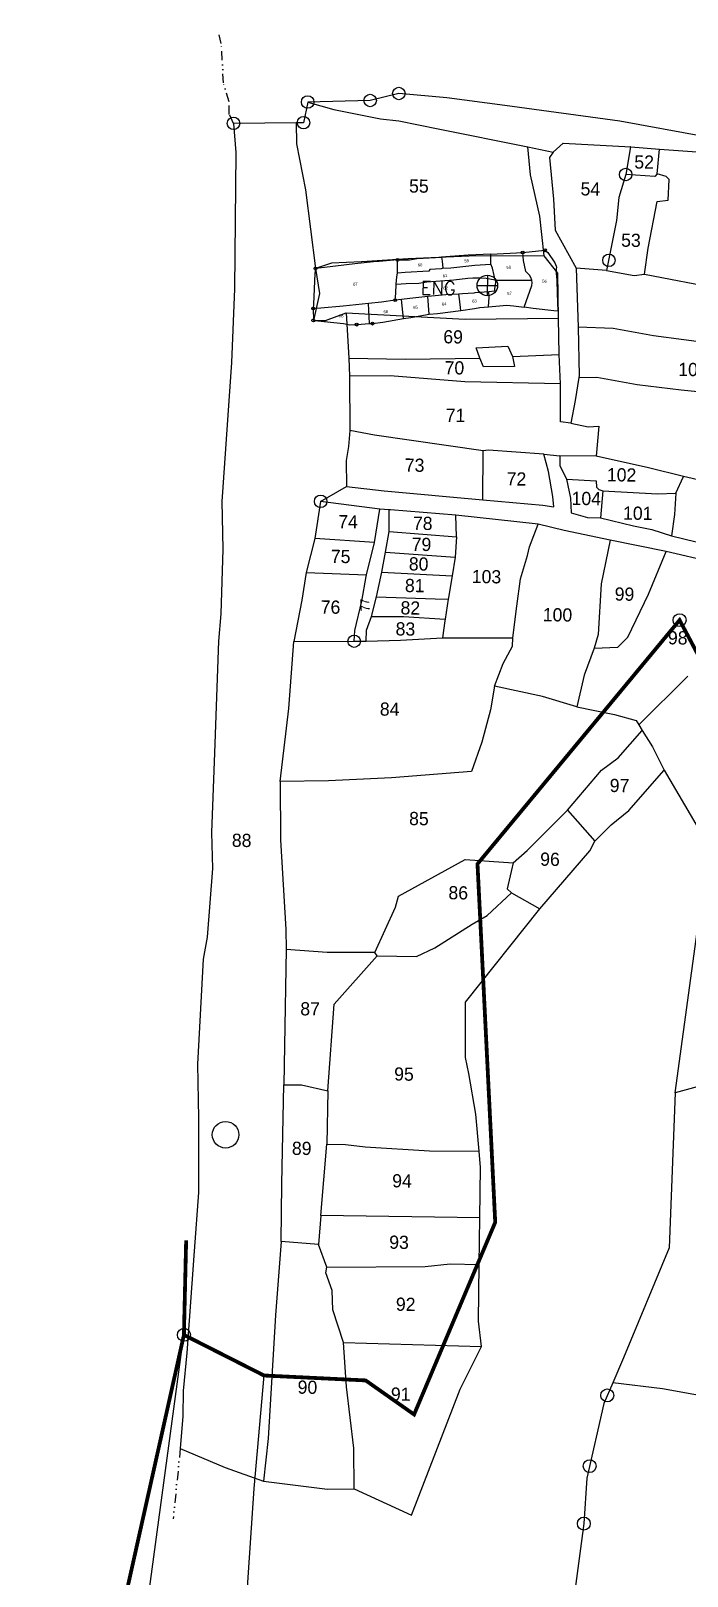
# Model space of a CAD drawing. Header units: metres. Extents: x 274536 to 279488, y 2074615 to 2078106.
# Drawn here: x 274732 to 275098, y 2077160 to 2078023 of the extents above; entities that cross this region are included whole.
import ezdxf
from ezdxf.enums import TextEntityAlignment as Align

# ---------------------------------------------------------------- set-up
doc = ezdxf.new("R2010")
doc.units = ezdxf.units.M
doc.linetypes.add('DASHDOT', pattern=[1, 0.5, -0.25, 0, -0.25])
doc.linetypes.add('DIVIDE', pattern=[1.25, 0.5, -0.25, 0, -0.25, 0, -0.25])
for name, color, linetype in [('OFF', 1, 'Continuous'), ('POLY_PARCEL', 6, 'Continuous'), ('POLY_ROAD', 30, 'Continuous'), ('POLY_WATER', 4, 'Continuous'), ('SYM_STONE', 1, 'Continuous'), ('TEXT_PARCEL', 7, 'Continuous'), ('V_BOUND_LINE', 7, 'Continuous'), ('V_BOUND_STREAM_LINE', 7, 'DASHDOT'), ('V_DIVIDE_LINE', 7, 'DIVIDE')]:
    doc.layers.add(name, color=color, linetype=linetype)
doc.styles.get("Standard").update_dxf_attribs({"font": 'simplex.shx'})
doc.styles.add('TEXT_MAP', font='', dxfattribs={"height": 1.8})
doc.styles.get('TEXT_MAP').set_extended_font_data('Kruti Dev 050')

# ---------------------------------------------------------------- blocks, each defined once
blk = doc.blocks.new('STONE')
blk.add_circle((0, 0), 0.851)

msp = doc.modelspace()

# ---------------------------------------------------------------- linework, layer by layer
for points in [[(274980.55, 2077880.89), (274992, 2077880.74)], [(274986.35, 2077886.54), (274986.21, 2077875.09)]]:
    msp.add_lwpolyline(points)
for centre, radius in [((274886.07, 2077983.23), 3.48), ((274920.95, 2077984.08), 3.48), ((274936.89, 2077987.96), 3.48), ((274883.78, 2077971.67), 3.48), ((274844.71, 2077971.3), 3.48), ((275063.48, 2077942.79), 3.48), ((275054.12, 2077894.88), 3.48), ((274986.28, 2077880.82), 5.73), ((274893.31, 2077760.28), 3.48), ((274912.02, 2077682.21), 3.48), ((274840.3, 2077406.72), 7.42)]:
    msp.add_circle(centre, radius)
at = {"layer": 'OFF'}
msp.add_line((274893.31, 2077760.28), (274907.81, 2077768.51), dxfattribs=at)
at = {"layer": 'POLY_PARCEL'}
for p, q in [((274879.72, 2077971.63), (274879.88, 2077959.88)), ((274879.88, 2077959.88), (274884.85, 2077934.26)), ((275010.31, 2077942.5), (275008.9, 2077958.17)), ((275066.12, 2077958.14), (275063.48, 2077942.79)), ((275066.29, 2077958.13), (275066.12, 2077958.14)), ((275023.04, 2077955.26), (275020.89, 2077952.21)), ((275020.89, 2077952.21), (275023.21, 2077928.92)), ((275081.02, 2077943.07), (275082.39, 2077956.89)), ((275015.64, 2077919.57), (275010.31, 2077942.5)), ((275063.48, 2077942.79), (275059.59, 2077929.9)), ((275079.76, 2077941.58), (275063.48, 2077942.79)), ((275081.02, 2077943.07), (275079.76, 2077941.58)), ((275086.02, 2077941.6), (275081.02, 2077943.07)), ((275087.81, 2077939.97), (275086.02, 2077941.6)), ((274884.85, 2077934.26), (274890.46, 2077890.21)), ((275087.26, 2077928.35), (275087.81, 2077939.97)), ((275023.21, 2077928.92), (275024.2, 2077911.66)), ((275059.59, 2077929.9), (275058.42, 2077917.07)), ((275076.09, 2077901.61), (275081.03, 2077927.62)), ((275081.03, 2077927.62), (275087.26, 2077928.35)), ((275016.72, 2077909.33), (275015.64, 2077919.57)), ((275058.42, 2077917.07), (275052.84, 2077889.14)), ((275017.96, 2077897.43), (275016.72, 2077909.33)), ((275024.2, 2077911.66), (275035.78, 2077890.5)), ((275017.96, 2077897.43), (274976.21, 2077897.15)), ((275025.67, 2077887.71), (275017.96, 2077897.43)), ((275073.91, 2077887.2), (275076.09, 2077901.61)), ((274899.41, 2077893.28), (274890.46, 2077890.21)), ((274890.46, 2077890.21), (274892.65, 2077876.28)), ((274916.17, 2077894.09), (274899.41, 2077893.28)), ((274942.08, 2077895.77), (274916.17, 2077894.09)), ((274976.21, 2077897.15), (274942.08, 2077895.77)), ((275052.84, 2077889.14), (275035.78, 2077890.5)), ((275035.78, 2077890.5), (275037.04, 2077857.59)), ((275052.84, 2077889.14), (275068.28, 2077886.46)), ((275025.95, 2077862.58), (275025.67, 2077887.71)), ((275068.28, 2077886.46), (275073.91, 2077887.2)), ((275073.91, 2077887.2), (275116.56, 2077878.93)), ((274892.65, 2077876.28), (274889.23, 2077861.34)), ((274896, 2077861.26), (274907.51, 2077865.52)), ((274907.51, 2077865.52), (274909.01, 2077840.15)), ((274907.51, 2077865.52), (274973.91, 2077862.05)), ((274889.23, 2077861.34), (274896, 2077861.26)), ((274973.91, 2077862.05), (275025.95, 2077862.58)), ((275026.35, 2077842.3), (275025.95, 2077862.58)), ((275056.5, 2077856.75), (275037.04, 2077857.59)), ((275037.04, 2077857.59), (275037.44, 2077830.33)), ((275078.92, 2077852.66), (275056.5, 2077856.75)), ((274979.98, 2077846.03), (274997.66, 2077847.01)), ((274982.12, 2077840.18), (274979.98, 2077846.03)), ((274997.66, 2077847.01), (275000.39, 2077841.16)), ((275112.79, 2077848.23), (275078.92, 2077852.66)), ((274909.01, 2077840.15), (274940.57, 2077839.7)), ((274909.01, 2077840.15), (274909.33, 2077830.27)), ((274940.57, 2077839.7), (274982.12, 2077840.18)), ((274984.07, 2077835.34), (274982.12, 2077840.18)), ((275000.39, 2077841.16), (275026.35, 2077842.3)), ((275000.39, 2077841.16), (275001.53, 2077835.53)), ((275027.15, 2077825.84), (275026.35, 2077842.3)), ((274932.03, 2077830.38), (274909.33, 2077830.27)), ((274909.33, 2077830.27), (274909.62, 2077799.79)), ((274973.73, 2077827.05), (274932.03, 2077830.38)), ((275001.53, 2077835.53), (274984.07, 2077835.34)), ((275037.32, 2077829.52), (275035.27, 2077816.52)), ((275037.44, 2077830.33), (275037.32, 2077829.52)), ((275037.32, 2077829.52), (275047.3, 2077829.58)), ((275047.3, 2077829.58), (275069.93, 2077825.49)), ((275027.15, 2077825.84), (274973.73, 2077827.05)), ((275027.09, 2077804.79), (275027.15, 2077825.84)), ((275069.93, 2077825.49), (275094.37, 2077822.58)), ((275094.37, 2077822.58), (275127.45, 2077819.16)), ((275035.27, 2077816.52), (275032.9, 2077803.91)), ((275032.9, 2077803.91), (275027.09, 2077804.79)), ((275032.9, 2077803.91), (275042.51, 2077801.99)), ((274909.62, 2077799.79), (274908.78, 2077790.85)), ((274923.31, 2077797.29), (274909.62, 2077799.79)), ((274984.01, 2077788.48), (274923.31, 2077797.29)), ((275042.51, 2077801.99), (275048.54, 2077802.31)), ((275048.54, 2077802.31), (275046.92, 2077785.48)), ((274908.78, 2077790.85), (274907.48, 2077783.05)), ((274983.83, 2077761.15), (274984.01, 2077788.48)), ((274987.01, 2077788.81), (274984.01, 2077788.48)), ((274984.01, 2077788.48), (274984.01, 2077788.48)), ((275017.86, 2077786.63), (274987.01, 2077788.81)), ((275046.92, 2077785.48), (275026.69, 2077785.81)), ((275076.17, 2077778.95), (275046.92, 2077785.48)), ((274907.48, 2077783.05), (274907.81, 2077768.51)), ((275095.78, 2077774.1), (275076.17, 2077778.95)), ((275030.52, 2077772.66), (275046.98, 2077771.7)), ((275046.98, 2077771.7), (275047.14, 2077768.28)), ((275047.14, 2077768.28), (275048.53, 2077766.86)), ((275091.45, 2077764.92), (275095.78, 2077774.1)), ((275133.6, 2077765.4), (275095.78, 2077774.1)), ((274893.31, 2077760.28), (274890.05, 2077739.52)), ((275048.53, 2077766.86), (275050.73, 2077766.23)), ((275050.73, 2077766.23), (275049.49, 2077751.06)), ((275050.73, 2077766.23), (275081.21, 2077764.45)), ((275081.21, 2077764.45), (275091.45, 2077764.92)), ((275091.45, 2077764.92), (275090.7, 2077752.9)), ((274923.38, 2077737.42), (274926.24, 2077756.03)), ((274931.58, 2077743.42), (274931.58, 2077755.59)), ((274969.15, 2077740.41), (274968.81, 2077752.51)), ((275090.7, 2077752.9), (275089.05, 2077741.02)), ((274929.41, 2077731.93), (274931.58, 2077743.42)), ((274931.58, 2077743.42), (274969.15, 2077740.41)), ((275009.73, 2077735), (275014.73, 2077747.64)), ((274890.05, 2077739.52), (274885.23, 2077720.63)), ((274923.38, 2077737.42), (274890.05, 2077739.52)), ((274890.05, 2077739.52), (274890.05, 2077739.52)), ((274918.98, 2077719.35), (274923.38, 2077737.42)), ((274969.15, 2077740.41), (274968.33, 2077729.08)), ((275008.65, 2077730.1), (275009.73, 2077735)), ((275054.81, 2077738.6), (275049.84, 2077714.31)), ((274927.41, 2077720.78), (274929.41, 2077731.93)), ((274929.41, 2077731.93), (274968.33, 2077729.08)), ((274968.33, 2077729.08), (274966.65, 2077718.75)), ((275004.77, 2077717.11), (275008.65, 2077730.1)), ((275076.26, 2077708.55), (275086.09, 2077732.37)), ((274885.23, 2077720.63), (274882.84, 2077705.09)), ((274885.23, 2077720.63), (274918.98, 2077719.35)), ((274916.37, 2077704.67), (274918.74, 2077718.35)), ((274918.74, 2077718.35), (274918.98, 2077719.35)), ((274924.53, 2077706.94), (274927.41, 2077720.78)), ((274927.41, 2077720.78), (274966.65, 2077718.75)), ((274966.65, 2077718.75), (274964.66, 2077706.61)), ((275002.71, 2077701.74), (275004.77, 2077717.11)), ((275049.84, 2077714.31), (275048.13, 2077686.03)), ((275064.64, 2077684.47), (275076.26, 2077708.55)), ((274882.84, 2077705.09), (274878.32, 2077682.12)), ((274912.44, 2077688.13), (274916.37, 2077704.67)), ((274921.68, 2077695.97), (274924.53, 2077706.94)), ((274924.53, 2077706.94), (274957.2, 2077705.86)), ((274957.2, 2077705.86), (274964.53, 2077705.74)), ((274964.53, 2077705.74), (274962.8, 2077694.62)), ((274964.66, 2077706.61), (274964.53, 2077705.74)), ((275000.46, 2077684.16), (275002.71, 2077701.74)), ((274918.88, 2077688.39), (274921.68, 2077695.97)), ((274921.68, 2077695.97), (274939.47, 2077696.09)), ((274939.47, 2077696.09), (274962.8, 2077694.62)), ((274962.64, 2077693.6), (274961.34, 2077684.14)), ((274962.8, 2077694.62), (274962.64, 2077693.6)), ((274875.63, 2077644.73), (274878.32, 2077682.12)), ((274878.32, 2077682.12), (274912.02, 2077682.21)), ((274912.02, 2077682.21), (274912.44, 2077688.13)), ((274912.02, 2077682.21), (274918.63, 2077682.3)), ((274918.63, 2077682.3), (274918.88, 2077688.39)), ((274918.63, 2077682.3), (274937.94, 2077682.74)), ((274937.94, 2077682.74), (274961.34, 2077684.14)), ((274961.34, 2077684.14), (275000.46, 2077684.16)), ((275000.25, 2077679.38), (275000.46, 2077684.16)), ((275048.13, 2077686.03), (275045.99, 2077678.36)), ((275059.14, 2077678.88), (275064.64, 2077684.47)), ((274995.15, 2077669.71), (275000.25, 2077679.38)), ((275045.99, 2077678.36), (275040.37, 2077663.27)), ((275045.99, 2077678.36), (275059.14, 2077678.88)), ((274990.24, 2077657.1), (274995.15, 2077669.71)), ((274990.24, 2077657.1), (274988.05, 2077643.9)), ((275017.12, 2077651.33), (274990.24, 2077657.1)), ((275040.37, 2077663.27), (275036.3, 2077645.66)), ((275070.76, 2077635.62), (275098.16, 2077662.66)), ((275036.3, 2077645.66), (275017.12, 2077651.33)), ((274870.77, 2077603.86), (274875.63, 2077644.73)), ((274988.05, 2077643.9), (274983.29, 2077625.85)), ((275036.3, 2077645.66), (275057.31, 2077641.33)), ((275057.31, 2077641.33), (275069.27, 2077638.01)), ((275059.35, 2077617.06), (275072.73, 2077632.44)), ((275069.27, 2077638.01), (275070.76, 2077635.62)), ((275070.76, 2077635.62), (275072.73, 2077632.44)), ((275072.73, 2077632.44), (275078.41, 2077623.29)), ((274983.29, 2077625.85), (274977.47, 2077609.44)), ((275078.41, 2077623.29), (275084.91, 2077610.31)), ((275050.03, 2077610.3), (275059.35, 2077617.06)), ((274897.77, 2077604.25), (274870.77, 2077603.86)), ((274932.86, 2077606.01), (274897.77, 2077604.25)), ((274977.47, 2077609.44), (274932.86, 2077606.01)), ((275031.01, 2077587.84), (275050.03, 2077610.3)), ((274870.77, 2077603.86), (274870.91, 2077571.37)), ((275008.45, 2077565.31), (275031.01, 2077587.84)), ((275031.01, 2077587.84), (275046.34, 2077570.52)), ((274870.91, 2077571.37), (274873.91, 2077521.35)), ((275000.75, 2077558.52), (275008.45, 2077565.31)), ((274936.73, 2077539.84), (274973.96, 2077560.3)), ((274973.96, 2077560.3), (275000.75, 2077558.52)), ((275000.75, 2077558.52), (274997.31, 2077544.08)), ((274997.31, 2077544.08), (274999.81, 2077541.78)), ((274935.02, 2077533.71), (274936.73, 2077539.84)), ((274986.24, 2077529.09), (274999.81, 2077541.78)), ((274999.81, 2077541.78), (275015.6, 2077532.79)), ((274923.46, 2077508.51), (274935.02, 2077533.71)), ((274977.85, 2077524.3), (274986.24, 2077529.09)), ((274873.91, 2077521.35), (274874.01, 2077510.21)), ((274957.03, 2077510.98), (274977.85, 2077524.3)), ((274874.01, 2077510.21), (274873.12, 2077456.55)), ((274897, 2077508.48), (274874.01, 2077510.21)), ((274946.82, 2077506.22), (274957.03, 2077510.98)), ((274923.46, 2077508.51), (274897, 2077508.48)), ((274900.79, 2077479.54), (274924.88, 2077506.68)), ((274924.88, 2077506.68), (274923.46, 2077508.51)), ((274924.88, 2077506.68), (274946.82, 2077506.22)), ((274897.29, 2077431.31), (274900.79, 2077479.54)), ((274873.12, 2077456.55), (274872.69, 2077434.52)), ((274871.64, 2077379.3), (274872.69, 2077434.52)), ((274872.69, 2077434.52), (274882.66, 2077434.57)), ((274882.66, 2077434.57), (274897.29, 2077431.31)), ((274897.29, 2077431.31), (274896.74, 2077401.44)), ((274893.37, 2077361.55), (274896.74, 2077401.44)), ((274896.74, 2077401.44), (274907.25, 2077401.31)), ((274907.25, 2077401.31), (274918.1, 2077399.91)), ((274918.1, 2077399.91), (274953.95, 2077397.83)), ((274953.95, 2077397.83), (274981.65, 2077397.5)), ((274871.24, 2077347.18), (274871.64, 2077379.3)), ((274893.37, 2077361.55), (274892.05, 2077345.47)), ((274982.1, 2077360.26), (274893.37, 2077361.55)), ((274871.24, 2077347.18), (274868.19, 2077305.93)), ((274892.05, 2077345.47), (274871.24, 2077347.18)), ((274896.79, 2077332.73), (274892.05, 2077345.47)), ((274896.21, 2077329.66), (274896.79, 2077332.73)), ((274899.76, 2077319.74), (274896.21, 2077329.66)), ((274896.79, 2077332.73), (274951.54, 2077333.12)), ((274951.54, 2077333.12), (274965.51, 2077334.57)), ((274965.51, 2077334.57), (274981.78, 2077334.37)), ((274900.17, 2077309.06), (274899.76, 2077319.74)), ((274868.19, 2077305.93), (274864.05, 2077237.22)), ((274906.02, 2077290.66), (274900.17, 2077309.06)), ((274906.02, 2077290.66), (274983.11, 2077288.49)), ((274907.71, 2077266.01), (274906.02, 2077290.66)), ((274911.81, 2077231.74), (274907.71, 2077266.01)), ((274864.05, 2077237.22), (274861.41, 2077213.39)), ((274912.03, 2077209.11), (274911.81, 2077231.74))]:
    msp.add_line(p, q, dxfattribs=at)
for points in [[(274988.32, 2077898.31), (274975.66, 2077897.66), (274965.6, 2077897.03), (274960.66, 2077896.57)], [(274988.23, 2077892.69), (274988.32, 2077898.31)], [(274988.32, 2077898.31), (275006.04, 2077899.23)], [(275006.04, 2077899.23), (275018.45, 2077900.47), (275020.12, 2077899.22), (275024.02, 2077893.47), (275024.78, 2077891.64), (275024.87, 2077891.24), (275024.69, 2077889.65), (275024.67, 2077887.45), (275025.09, 2077883.71), (275025.33, 2077876.48), (275025.6, 2077866.46), (275023.39, 2077866.58), (275011.84, 2077867.92), (275006.93, 2077868.63)], [(275011.13, 2077883.75), (275010.65, 2077885.19), (275009.76, 2077886.65), (275007.82, 2077888.53), (275006.53, 2077894.78), (275006.04, 2077899.23)], [(274890.46, 2077890.21), (274890.03, 2077887.42), (274889.36, 2077870.37), (274889.14, 2077868)], [(274936.21, 2077895.09), (274925.9, 2077894.25), (274922.75, 2077894.03), (274912.38, 2077892.87), (274895.41, 2077890.89), (274890.46, 2077890.21)], [(274936.21, 2077895.09), (274942.9, 2077895.2), (274947.19, 2077895.81), (274960.66, 2077896.57)], [(274936.25, 2077887.75), (274936.21, 2077895.09)], [(274961.48, 2077890.39), (274960.49, 2077890.08), (274954.23, 2077889.81), (274953.75, 2077888.85), (274940.43, 2077888.1), (274936.25, 2077887.75)], [(274960.66, 2077896.57), (274961.08, 2077894.48), (274961.48, 2077890.39)], [(274961.48, 2077890.39), (274965.88, 2077890.62), (274979.38, 2077892.21), (274988.23, 2077892.69)], [(274990.68, 2077884.06), (274990.19, 2077886.32), (274989.23, 2077890.42), (274988.23, 2077892.69)], [(274934.85, 2077872.6), (274935.19, 2077876.51), (274935.39, 2077881.52)], [(274935.39, 2077881.52), (274935.87, 2077885.57), (274936.25, 2077887.75)], [(274935.39, 2077881.52), (274941, 2077881.87), (274948.07, 2077882.2), (274952.47, 2077882.77), (274967.58, 2077884.03), (274975.33, 2077884.98), (274978.13, 2077885.16), (274982.12, 2077885.08), (274985.56, 2077884.81), (274990.68, 2077884.06)], [(274990.68, 2077884.06), (274990.84, 2077882.65), (274990.66, 2077881.11), (274990.37, 2077879.09), (274990.24, 2077877.6), (274987.22, 2077877.32)], [(274990.68, 2077884.06), (274991.56, 2077883.83), (275007.64, 2077883.85), (275011.13, 2077883.75)], [(275006.93, 2077868.63), (275011.12, 2077880.79), (275011.4, 2077882.25), (275011.13, 2077883.75)], [(274934.85, 2077872.6), (274927.34, 2077871.41), (274919.94, 2077870.73)], [(274938.5, 2077872.9), (274934.85, 2077872.6)], [(274953.14, 2077874.74), (274943.03, 2077873.54), (274938.5, 2077872.9)], [(274939.53, 2077862.47), (274938.5, 2077872.9)], [(274970.43, 2077875.98), (274963.16, 2077875.58), (274953.14, 2077874.74)], [(274953.76, 2077864.89), (274953.76, 2077864.89), (274953.76, 2077864.89), (274953.14, 2077874.74)], [(274987.22, 2077877.32), (274979.31, 2077876.72), (274978.71, 2077876.46), (274972.51, 2077876.15), (274970.43, 2077875.98)], [(274971.56, 2077866.93), (274970.72, 2077873.4), (274970.43, 2077875.98)], [(274986.94, 2077868.97), (274987.36, 2077874.31), (274987.22, 2077877.32)], [(274919.94, 2077870.73), (274905.85, 2077869.35), (274893.37, 2077868.23), (274889.14, 2077868)], [(274889.14, 2077868), (274889.23, 2077861.34), (274891.77, 2077860.99), (274900.62, 2077860.14), (274906.14, 2077859.53), (274909.61, 2077858.9), (274913.43, 2077858.96), (274920.56, 2077859.5)], [(274920.56, 2077859.5), (274919.94, 2077870.73), (274919.94, 2077870.73)], [(274939.53, 2077862.47), (274943.7, 2077863.03), (274950.74, 2077864.33), (274953.76, 2077864.89)], [(274953.76, 2077864.89), (274958.49, 2077865.13), (274971.56, 2077866.93)], [(274971.56, 2077866.93), (274979.11, 2077867.91), (274982.13, 2077868.52), (274986.94, 2077868.97)], [(274986.94, 2077868.97), (274997.21, 2077869.77), (275000.91, 2077869.42), (275006.93, 2077868.63)], [(274920.56, 2077859.5), (274922.2, 2077859.55), (274928.06, 2077860.4), (274939.53, 2077862.47)], [(275091, 2077430.03), (275104.94, 2077532.34), (275104.39, 2077603.73)], [(275145.81, 2077449.89), (275134.81, 2077442.12), (275091, 2077430.03)], [(275091, 2077430.03), (275087.78, 2077343.68), (275062.23, 2077282.12), (275056.36, 2077268.3)], [(274829.59, 2076845.82), (274843.73, 2077024.44), (274856.13, 2077209.19), (274861.72, 2077272.32)], [(275056.36, 2077268.3), (275051.2, 2077256.72), (275041.87, 2077214.96), (275040.13, 2077189.67), (275032.75, 2077133.94), (275032.75, 2077133.94)], [(275203.7, 2077239.52), (275131.97, 2077241.79), (275136.41, 2077255.4), (275084.02, 2077264.8), (275056.36, 2077268.3)]]:
    msp.add_lwpolyline(points, dxfattribs=at)
at = {"layer": 'POLY_ROAD'}
for p, q in [((274886.07, 2077983.23), (274900.71, 2077979.05)), ((274900.71, 2077979.05), (274926.74, 2077973.91)), ((274926.74, 2077973.91), (274936.96, 2077972.78)), ((274936.96, 2077972.78), (274958.78, 2077968.29)), ((274958.78, 2077968.29), (275008.9, 2077958.17)), ((275008.9, 2077958.17), (275023.04, 2077955.26)), ((275023.04, 2077955.26), (275028.52, 2077960.21)), ((275028.52, 2077960.21), (275066.29, 2077958.13)), ((275066.29, 2077958.13), (275082.39, 2077956.89)), ((275082.39, 2077956.89), (275105.85, 2077955.19)), ((275020.45, 2077776.92), (275017.86, 2077786.63)), ((275017.86, 2077786.63), (275026.69, 2077785.81)), ((275026.69, 2077785.81), (275026.76, 2077780.26)), ((275022.84, 2077763.07), (275020.45, 2077776.92)), ((275026.76, 2077780.26), (275030.52, 2077772.66)), ((274907.81, 2077768.51), (274928.73, 2077766.25)), ((275030.52, 2077772.66), (275032.67, 2077762.09)), ((274926.24, 2077756.03), (274893.31, 2077760.28)), ((274928.73, 2077766.25), (274983.83, 2077761.15)), ((274983.83, 2077761.15), (275017.22, 2077758.15)), ((275023.34, 2077757.22), (275022.84, 2077763.07)), ((275032.67, 2077762.09), (275032.99, 2077753.83)), ((274931.58, 2077755.59), (274926.24, 2077756.03)), ((274932.36, 2077755.53), (274931.58, 2077755.59)), ((274968.81, 2077752.51), (274932.36, 2077755.53)), ((275014.73, 2077747.64), (274968.81, 2077752.51)), ((275017.22, 2077758.15), (275023.34, 2077757.22)), ((275032.99, 2077753.83), (275042.22, 2077751.29)), ((275042.22, 2077751.29), (275049.49, 2077751.06)), ((275049.49, 2077751.06), (275067.88, 2077746.55)), ((275029.08, 2077744.05), (275014.73, 2077747.64)), ((275054.81, 2077738.6), (275029.08, 2077744.05)), ((275067.88, 2077746.55), (275078.12, 2077744.57)), ((275078.12, 2077744.57), (275089.05, 2077741.02)), ((275086.09, 2077732.37), (275054.81, 2077738.6)), ((275089.05, 2077741.02), (275120.59, 2077733.36)), ((275111.48, 2077726.3), (275086.09, 2077732.37))]:
    msp.add_line(p, q, dxfattribs=at)
at = {"layer": 'POLY_WATER'}
msp.add_lwpolyline([(274829.59, 2076845.82), (274763.24, 2076891.17), (274795.68, 2077136.58), (274817.03, 2077295)], dxfattribs=at)
at = {"layer": 'V_BOUND_LINE', "ltscale": 10}
for p, q in [((274920.95, 2077984.08), (274886.07, 2077983.23)), ((274936.89, 2077987.96), (274920.95, 2077984.08)), ((274963.69, 2077985.48), (274936.89, 2077987.96)), ((274996.06, 2077981.22), (274963.69, 2077985.48)), ((274886.07, 2077983.23), (274883.78, 2077971.67)), ((275060.25, 2077972.48), (274996.06, 2077981.22)), ((274879.72, 2077971.63), (274844.71, 2077971.3)), ((274844.71, 2077971.3), (274845.92, 2077955.12)), ((274883.78, 2077971.67), (274879.72, 2077971.63)), ((275106.94, 2077963.96), (275060.25, 2077972.48)), ((274845.92, 2077955.12), (274845.19, 2077878.96)), ((274845.19, 2077878.96), (274843.6, 2077837.82)), ((274843.6, 2077837.82), (274838.13, 2077760.14)), ((274838.13, 2077760.14), (274838.66, 2077733.53)), ((274838.66, 2077733.53), (274837.56, 2077697.5)), ((274837.56, 2077697.5), (274836.29, 2077682.35)), ((274836.29, 2077682.35), (274834.01, 2077619.94)), ((274834.01, 2077619.94), (274832.38, 2077575.4)), ((275065.31, 2077587.81), (275084.91, 2077610.31)), ((275084.91, 2077610.31), (275113.92, 2077560.81)), ((275055.33, 2077579.78), (275065.31, 2077587.81)), ((275046.34, 2077570.52), (275055.33, 2077579.78)), ((274832.38, 2077575.4), (274832.99, 2077555.44)), ((275043.48, 2077565.19), (275046.34, 2077570.52)), ((275015.6, 2077532.79), (275043.48, 2077565.19)), ((274832.99, 2077555.44), (274829.93, 2077517.07)), ((274974.14, 2077480.81), (275015.6, 2077532.79)), ((274829.93, 2077517.07), (274827.84, 2077504.74)), ((274827.84, 2077504.74), (274824.54, 2077446.2)), ((274974.19, 2077449.82), (274974.14, 2077480.81)), ((274976.01, 2077441), (274974.19, 2077449.82)), ((274824.54, 2077446.2), (274825.25, 2077416.03)), ((274979.81, 2077418.21), (274976.01, 2077441)), ((274825.25, 2077416.03), (274825.16, 2077374.41)), ((274981.65, 2077397.5), (274979.81, 2077418.21)), ((274982.45, 2077388.47), (274981.65, 2077397.5)), ((274982.1, 2077360.26), (274982.45, 2077388.47)), ((274825.16, 2077374.41), (274822.82, 2077341.82)), ((274981.78, 2077334.37), (274982.1, 2077360.26)), ((274822.82, 2077341.82), (274818.68, 2077285.07)), ((274981.39, 2077302.6), (274981.78, 2077334.37)), ((274983.11, 2077288.49), (274981.39, 2077302.6)), ((274818.68, 2077285.07), (274816.7, 2077263.85)), ((274971.22, 2077264.61), (274983.11, 2077288.49)), ((274816.7, 2077263.85), (274816.52, 2077249.69)), ((274944.05, 2077194.34), (274971.22, 2077264.61)), ((274816.52, 2077249.69), (274815, 2077231.53)), ((274815, 2077231.53), (274840.04, 2077220.95)), ((274840.04, 2077220.95), (274861.41, 2077213.39)), ((274861.41, 2077213.39), (274897.21, 2077208.87)), ((274897.21, 2077208.87), (274912.03, 2077209.11)), ((274912.03, 2077209.11), (274944.05, 2077194.34))]:
    msp.add_line(p, q, dxfattribs=at)
at = {"layer": 'V_BOUND_LINE', "ltscale": 10, "const_width": 2.11, "flags": 128}
for points in [[(274861.72, 2077272.32), (274918.43, 2077269.57), (274945.43, 2077250.56), (274990.7, 2077357.83), (274980.81, 2077557.89), (275093.55, 2077694), (275122.13, 2077640.25)], [(274817.03, 2077295), (274861.72, 2077272.32)]]:
    msp.add_lwpolyline(points, dxfattribs=at)
at = {"layer": 'V_BOUND_STREAM_LINE', "ltscale": 10, "const_width": 2.11, "flags": 128}
msp.add_lwpolyline([(274957.56, 2074695.79), (274732.75, 2076917.13), (274817.03, 2077295)], dxfattribs=at)
at = {"layer": 'V_DIVIDE_LINE', "ltscale": 10}
for p, q in [((274837.88, 2078015.83), (274836.25, 2078022.93)), ((274839.11, 2077993.93), (274837.88, 2078015.83)), ((274842.2, 2077983.38), (274839.11, 2077993.93)), ((274842.33, 2077976.3), (274842.2, 2077983.38)), ((274844.71, 2077971.3), (274842.33, 2077976.3)), ((274815, 2077231.53), (274811.07, 2077192.32))]:
    msp.add_line(p, q, dxfattribs=at)
at = {"layer": 'V_DIVIDE_LINE', "ltscale": 10, "const_width": 2.11, "flags": 128}
msp.add_lwpolyline([(274817.03, 2077295), (274818.28, 2077347.74)], dxfattribs=at)

# ---------------------------------------------------------------- block references
at = {"layer": 'SYM_STONE'}
for p, xscale, yscale, zscale, rotation in [((275006.04, 2077899.23), 0.9396707938614818, 0.9396707938614818, 0.9396707938614818, 4.758830822929392), ((275018.45, 2077900.47), 0.9396707938614818, 0.9396707938614818, 0.9396707938614818, 4.758830822929392), ((274890.46, 2077890.21), 0.9396707938614818, 0.9396707938614818, 0.9396707938614818, 4.758830822929392), ((274936.21, 2077895.09), 0.9396707938614818, 0.9396707938614818, 0.9396707938614818, 4.758830822929392), ((274934.85, 2077872.6), 0.9396707938614818, 0.9396707938614818, 0.9396707938614818, 4.758830822929392), ((274889.14, 2077868), 0.9396707938614818, 0.9396707938614818, 0.9396707938614818, 4.758830822929392), ((274889.23, 2077861.34), 0.9396707938614818, 0.9396707938614818, 0.9396707938614818, 4.758830822929392), ((274913.43, 2077858.96), 0.9396707938614818, 0.9396707938614818, 0.9396707938614818, 4.758830822929392), ((274922.2, 2077859.55), 0.9396707938614818, 0.9396707938614818, 0.9396707938614818, 4.758830822929392), ((275093.55, 2077694), 4.22637593448155, 4.22637593448155, 4.22637593448155, 356.8325991789692), ((274817.03, 2077295), 4.22637593448155, 4.22637593448155, 4.22637593448155, 356.8325991789692), ((275053.2, 2077261.21), 4.22637593448155, 4.22637593448155, 4.22637593448155, 356.8325991789692), ((275043.39, 2077221.72), 4.22637593448155, 4.22637593448155, 4.22637593448155, 356.8325991789692), ((275040.13, 2077189.67), 4.22637593448155, 4.22637593448155, 4.22637593448155, 356.8325991789692)]:
    msp.add_blockref('STONE', p, dxfattribs=dict(at, xscale=xscale, yscale=yscale, zscale=zscale, rotation=rotation))

# ---------------------------------------------------------------- texts
at = {"layer": 'TEXT_PARCEL', "style": 'TEXT_MAP'}
for s, height, rotation, p in [('52', 7.361, 359.28786, (275073.77, 2077949.73)), ('55', 7.361, 359.28786, (274948.12, 2077936.27)), ('54', 7.361, 359.28786, (275043.8, 2077934.66)), ('53', 7.361, 359.28786, (275066.42, 2077906.06)), ('60', 1.691, 4.75883, (274948.76, 2077892.31)), ('59', 1.691, 4.75883, (274974.77, 2077894.6)), ('58', 1.691, 4.75883, (274998.22, 2077890.96)), ('67', 1.691, 4.75883, (274912.67, 2077881.59)), ('61', 1.691, 4.75883, (274962.68, 2077886.3)), ('62', 1.691, 4.75883, (274962.98, 2077879.47)), ('56', 1.691, 4.75883, (275018.2, 2077883.25)), ('63', 1.691, 4.75883, (274979.11, 2077872.16)), ('57', 1.691, 4.75883, (274998.62, 2077876.38)), ('68', 1.691, 4.75883, (274904.74, 2077863.86)), ('66', 1.691, 4.75883, (274929.67, 2077866.21)), ('65', 1.691, 4.75883, (274946.17, 2077868.63)), ('64', 1.691, 4.75883, (274962.19, 2077870.5)), ('69', 7.361, 359.28786, (274967.22, 2077852.15)), ('70', 7.361, 359.28786, (274967.95, 2077834.86)), ('107', 7.361, 359.28786, (275101.01, 2077833.9)), ('71', 7.361, 359.28786, (274968.55, 2077808.33)), ('73', 7.361, 359.28786, (274945.74, 2077780.52)), ('102', 7.361, 359.28786, (275061.21, 2077775.11)), ('72', 7.361, 359.28786, (275002.55, 2077772.9)), ('104', 7.361, 359.28786, (275041.52, 2077761.91)), ('74', 7.361, 359.28786, (274908.58, 2077748.92)), ('78', 7.361, 359.28786, (274950.26, 2077748.05)), ('101', 7.361, 359.28786, (275070.23, 2077753.7)), ('79', 7.361, 359.28786, (274949.56, 2077736.3)), ('75', 7.361, 359.28786, (274904.48, 2077729.5)), ('80', 7.361, 359.28786, (274947.98, 2077725.38)), ('81', 7.361, 359.28786, (274945.81, 2077713.31)), ('103', 7.361, 359.28786, (274985.83, 2077718.28)), ('99', 7.361, 359.28786, (275062.83, 2077708.52)), ('76', 7.361, 359.28786, (274898.82, 2077701.29)), ('77', 4.908, 93.10395, (274918.01, 2077702.44)), ('82', 7.361, 359.28786, (274943.36, 2077700.82)), ('100', 7.361, 359.28786, (275025.45, 2077696.97)), ('83', 7.361, 359.28786, (274940.61, 2077689.09)), ('98', 7.361, 359.28786, (275092.52, 2077684.12)), ('84', 7.361, 359.28786, (274931.81, 2077644.32)), ('97', 7.361, 359.28786, (275060.05, 2077601.67)), ('85', 7.361, 359.28786, (274948.13, 2077583.2)), ('88', 7.361, 359.28786, (274849.25, 2077571.06)), ('96', 7.361, 359.28786, (275021.27, 2077560.52)), ('86', 7.361, 359.28786, (274970.07, 2077541.81)), ('87', 7.361, 359.28786, (274887.44, 2077477.01)), ('95', 7.361, 359.28786, (274939.81, 2077440.59)), ('89', 7.361, 359.28786, (274882.75, 2077399.13)), ('94', 7.361, 359.28786, (274938.71, 2077380.99)), ('93', 7.361, 359.28786, (274937.06, 2077346.71)), ('92', 7.361, 359.28786, (274940.77, 2077312.09)), ('90', 7.361, 359.28786, (274885.95, 2077265.78)), ('91', 7.361, 359.28786, (274937.98, 2077261.92))]:
    msp.add_text(s, height=height, rotation=rotation, dxfattribs=at).set_placement(p, align=Align.MIDDLE)
at = {"layer": 'TEXT_PARCEL'}
msp.add_text('ENG', height=7.361, rotation=359.28786, dxfattribs=at).set_placement((274958.9, 2077879.44), align=Align.MIDDLE)

doc.saveas('drawing.dxf')
